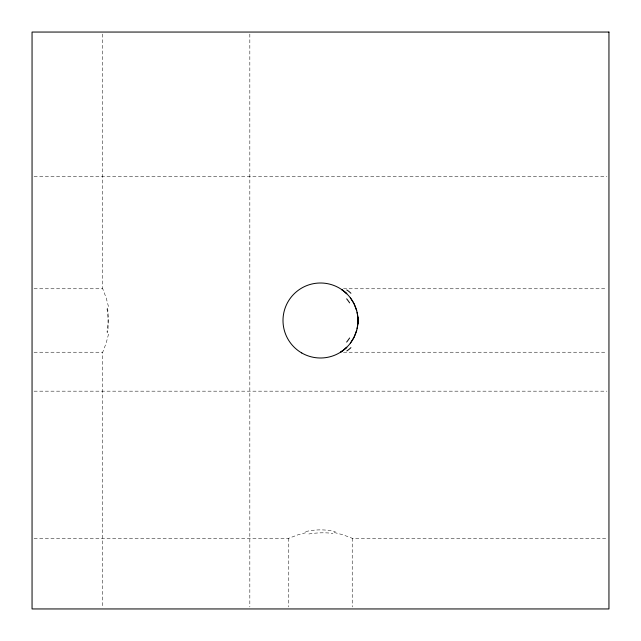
<?xml version="1.0" encoding="UTF-8"?>
<svg xmlns="http://www.w3.org/2000/svg" width="641" height="641" viewBox="0 0 641 641"><rect width="100%" height="100%" fill="white"/><g stroke="black" fill="none" stroke-linecap="round" stroke-linejoin="round"><path stroke-width="0.48" stroke-dasharray="3.21 2.4" d="M108.529 334.153L106.23 342.927L102.72 352.23L102.72 606.955M34.045 538.28L288.77 538.28L298.073 534.77L306.847 532.471M34.053 176.275L606.947 176.275M34.037 288.77L102.72 288.77L106.23 298.073L108.529 306.847M343.48 288.77L606.955 288.77M34.037 352.23L102.72 352.23M343.48 352.23L606.955 352.23M34.053 391.17L606.947 391.17M334.153 532.471L342.927 534.77L352.23 538.28L606.955 538.28M352.23 538.28L352.23 606.955M288.77 538.28L288.77 606.955M249.83 34.053L249.83 606.947M102.72 34.045L102.72 288.77M305.693 531.605A29.598 12.86 0 0 1 335.307 531.605M308.858 533.985A29.606 9.887 -1.9 0 1 332.927 533.4M106.999 308.866A29.598 9.887 88.1 0 1 107.592 332.911M107.592 308.089A29.598 9.887 -88.1 0 1 106.999 332.134"/><path stroke-width="0.96" d="M357.085 312.287L357.846 317.135A24.302 15.721 -90 0 1 357.83 323.857L357.085 328.713M356.7 330.275L353.968 337.414L350.323 343.231M346.741 347.286L344.794 349.065M346.701 347.326L345.916 348.071M344.778 349.073L343.031 350.475M343.336 350.242L340.764 352.053L342.671 350.739M343.688 291.03L341.845 289.668L344.794 291.935M344.778 291.919L346.701 293.674M345.948 292.961L346.741 293.714M350.323 297.769L353.968 303.586L356.7 310.725M349.633 337.991A40.968 14.559 -69.1 0 1 346.637 342.086M346.741 289.956A40.968 19.599 79.1 0 1 350.915 293.266M346.661 298.826A40.968 14.663 69.4 0 1 349.633 302.881M357.83 317.143A24.302 15.721 90 0 1 357.83 323.857M350.915 347.638A40.968 19.599 -79.1 0 1 346.797 350.931M608.95 32.05L32.05 32.05L32.05 608.95L608.95 608.95L608.95 32.05M301.751 352.975A37.498 37.498 0 0 0 357.999 320.5A37.498 37.498 0 0 0 301.751 288.025A37.498 37.498 0 0 0 301.751 352.975"/></g></svg>
